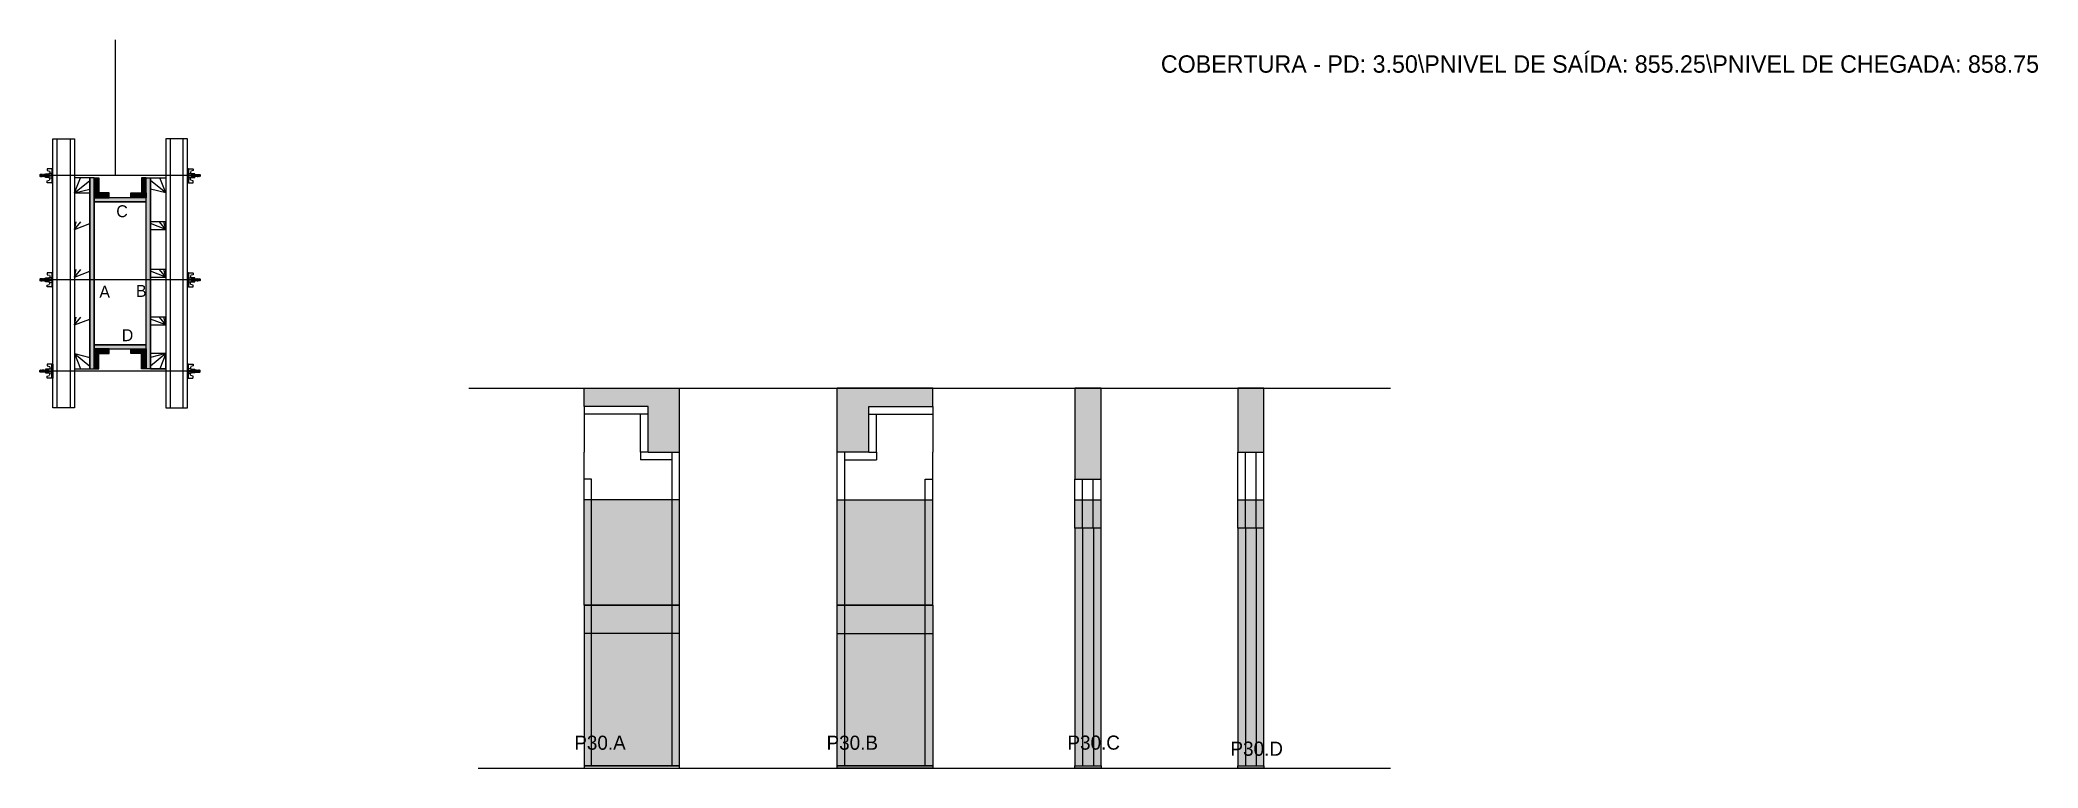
# Model space of a CAD drawing. Header units: metres. Extents: x 7718 to 9558, y 7800 to 8470.
import ezdxf

# ---------------------------------------------------------------- set-up
doc = ezdxf.new("R2010")
doc.units = ezdxf.units.M
for name, color, linetype in [('CHAPA', 7, 'Continuous'), ('COTA', 7, 'Continuous'), ('Hachura', 7, 'Continuous'), ('Madeira', 7, 'Continuous'), ('NOMENCLATURA', 7, 'Continuous'), ('Nível', 7, 'Continuous'), ('Painéis', 7, 'Continuous'), ('Perfil Metálico', 7, 'Continuous'), ('SARR_2.2x7', 7, 'Continuous'), ('SARRAFO', 7, 'Continuous'), ('Texto Seção', 7, 'Continuous'), ('TEXTO_GERAL', 7, 'Continuous')]:
    doc.layers.add(name, color=color, linetype=linetype)

msp = doc.modelspace()

# ---------------------------------------------------------------- hatches: boundary and pattern name
at = {"layer": 'COTA'}
h = msp.add_hatch(color=7, dxfattribs=at)
h.dxf.hatch_style = 1
h.paths.add_polyline_path([(8307.2, 8149.6), (8219.2, 8149.6), (8219.2, 8149.6), (8219.2, 8132.6), (8219.2, 8132.6), (8278.2, 8132.6), (8278.2, 8132.6), (8278.2, 8090.6), (8278.2, 8090.6), (8307.2, 8090.6), (8307.2, 8090.6), (8307.2, 8149.6)])
h = msp.add_hatch(color=7, dxfattribs=at)
h.dxf.hatch_style = 1
h.paths.add_polyline_path([(8452.4, 8149.6), (8540.4, 8149.6), (8540.4, 8149.6), (8540.4, 8132.6), (8540.4, 8132.6), (8481.4, 8132.6), (8481.4, 8132.6), (8481.4, 8090.6), (8481.4, 8090.6), (8452.4, 8090.6), (8452.4, 8090.6), (8452.4, 8149.6)])
h = msp.add_hatch(color=7, dxfattribs=at)
h.dxf.hatch_style = 1
h.paths.add_polyline_path([(8671.2, 8065.6), (8695.2, 8065.6), (8695.2, 8065.6), (8695.2, 8149.6), (8695.2, 8149.6), (8671.2, 8149.6), (8671.2, 8149.6), (8671.2, 8065.6)])
h = msp.add_hatch(color=7, dxfattribs=at)
h.dxf.hatch_style = 1
h.paths.add_polyline_path([(8821.2, 8090.6), (8845.2, 8090.6), (8845.2, 8090.6), (8845.2, 8149.6), (8845.2, 8149.6), (8821.2, 8149.6), (8821.2, 8149.6), (8821.2, 8090.6)])
at = {"layer": 'Hachura'}
h = msp.add_hatch(color=7, dxfattribs=at)
h.dxf.hatch_style = 1
h.paths.add_polyline_path([(7768, 8343.3), (7764, 8343.3), (7764, 8343.3), (7764, 8167.3), (7764, 8167.3), (7768, 8167.3), (7768, 8167.3), (7768, 8343.3)])
h = msp.add_hatch(color=7, dxfattribs=at)
h.dxf.hatch_style = 1
h.paths.add_polyline_path([(7768, 8329.3), (7772.4, 8329.3), (7772.4, 8329.3), (7772.4, 8343.3), (7772.4, 8343.3), (7768, 8343.3), (7768, 8343.3), (7768, 8329.3)])
h = msp.add_hatch(color=7, dxfattribs=at)
h.dxf.hatch_style = 1
h.paths.add_polyline_path([(7816, 8329.3), (7811.6, 8329.3), (7811.6, 8329.3), (7811.6, 8343.3), (7811.6, 8343.3), (7816, 8343.3), (7816, 8343.3), (7816, 8329.3)])
h = msp.add_hatch(color=7, dxfattribs=at)
h.dxf.hatch_style = 1
h.paths.add_polyline_path([(7816, 8343.3), (7820, 8343.3), (7820, 8343.3), (7820, 8167.3), (7820, 8167.3), (7816, 8167.3), (7816, 8167.3), (7816, 8343.3)])
h = msp.add_hatch(color=7, dxfattribs=at)
h.dxf.hatch_style = 1
h.paths.add_polyline_path([(7768, 8324.9), (7768, 8329.3), (7768, 8329.3), (7782, 8329.3), (7782, 8329.3), (7782, 8324.9), (7782, 8324.9), (7768, 8324.9)])
h = msp.add_hatch(color=7, dxfattribs=at)
h.dxf.hatch_style = 1
h.paths.add_polyline_path([(7816, 8321.3), (7816, 8324.9), (7816, 8324.9), (7768, 8324.9), (7768, 8324.9), (7768, 8321.3), (7768, 8321.3), (7816, 8321.3)])
h = msp.add_hatch(color=7, dxfattribs=at)
h.dxf.hatch_style = 1
h.paths.add_polyline_path([(7816, 8321.3), (7816, 8324.9), (7816, 8324.9), (7768, 8324.9), (7768, 8324.9), (7768, 8321.3), (7768, 8321.3), (7816, 8321.3)])
h = msp.add_hatch(color=7, dxfattribs=at)
h.dxf.hatch_style = 1
h.paths.add_polyline_path([(7816, 8324.9), (7816, 8329.3), (7816, 8329.3), (7802, 8329.3), (7802, 8329.3), (7802, 8324.9), (7802, 8324.9), (7816, 8324.9)])
h = msp.add_hatch(color=7, dxfattribs=at)
h.dxf.hatch_style = 1
h.paths.add_polyline_path([(7816, 8185.7), (7816, 8189.3), (7816, 8189.3), (7768, 8189.3), (7768, 8189.3), (7768, 8185.7), (7768, 8185.7), (7816, 8185.7)])
h = msp.add_hatch(color=7, dxfattribs=at)
h.dxf.hatch_style = 1
h.paths.add_polyline_path([(7816, 8185.7), (7816, 8189.3), (7816, 8189.3), (7768, 8189.3), (7768, 8189.3), (7768, 8185.7), (7768, 8185.7), (7816, 8185.7)])
h = msp.add_hatch(color=7, dxfattribs=at)
h.dxf.hatch_style = 1
h.paths.add_polyline_path([(7768, 8181.3), (7768, 8185.7), (7768, 8185.7), (7782, 8185.7), (7782, 8185.7), (7782, 8181.3), (7782, 8181.3), (7768, 8181.3)])
h = msp.add_hatch(color=7, dxfattribs=at)
h.dxf.hatch_style = 1
h.paths.add_polyline_path([(7768, 8181.3), (7772.4, 8181.3), (7772.4, 8181.3), (7772.4, 8167.3), (7772.4, 8167.3), (7768, 8167.3), (7768, 8167.3), (7768, 8181.3)])
h = msp.add_hatch(color=7, dxfattribs=at)
h.dxf.hatch_style = 1
h.paths.add_polyline_path([(7816, 8181.3), (7816, 8185.7), (7816, 8185.7), (7802, 8185.7), (7802, 8185.7), (7802, 8181.3), (7802, 8181.3), (7816, 8181.3)])
h = msp.add_hatch(color=7, dxfattribs=at)
h.dxf.hatch_style = 1
h.paths.add_polyline_path([(7816, 8181.3), (7811.6, 8181.3), (7811.6, 8181.3), (7811.6, 8167.3), (7811.6, 8167.3), (7816, 8167.3), (7816, 8167.3), (7816, 8181.3)])
h = msp.add_hatch(color=7, dxfattribs=at)
h.dxf.hatch_style = 1
h.paths.add_polyline_path([(8307.2, 8046.6), (8219.2, 8046.6), (8219.2, 8046.6), (8219.2, 7801.6), (8219.2, 7801.6), (8307.2, 7801.6), (8307.2, 7801.6), (8307.2, 8046.6)])
h = msp.add_hatch(color=7, dxfattribs=at)
h.dxf.hatch_style = 1
h.paths.add_polyline_path([(8452.4, 8046.6), (8540.4, 8046.6), (8540.4, 8046.6), (8540.4, 7801.6), (8540.4, 7801.6), (8452.4, 7801.6), (8452.4, 7801.6), (8452.4, 8046.6)])
h = msp.add_hatch(color=7, dxfattribs=at)
h.dxf.hatch_style = 1
h.paths.add_polyline_path([(8695.2, 8046.6), (8671.2, 8046.6), (8671.2, 8046.6), (8671.2, 7801.6), (8671.2, 7801.6), (8695.2, 7801.6), (8695.2, 7801.6), (8695.2, 8046.6)])
h = msp.add_hatch(color=7, dxfattribs=at)
h.dxf.hatch_style = 1
h.paths.add_polyline_path([(8845.2, 8046.6), (8821.2, 8046.6), (8821.2, 8046.6), (8821.2, 7801.6), (8821.2, 7801.6), (8845.2, 7801.6), (8845.2, 7801.6), (8845.2, 8046.6)])

# ---------------------------------------------------------------- linework, layer by layer
at = {"layer": 'CHAPA', "color": 7, "lineweight": 25}
for points in [[(7768, 8343.3), (7764, 8343.3), (7764, 8167.3), (7768, 8167.3)], [(7768, 8343.3), (7764, 8343.3), (7764, 8167.3), (7768, 8167.3)], [(7816, 8343.3), (7820, 8343.3), (7820, 8167.3), (7816, 8167.3)], [(7816, 8343.3), (7820, 8343.3), (7820, 8167.3), (7816, 8167.3)], [(7816, 8321.3), (7816, 8324.9), (7768, 8324.9), (7768, 8321.3)], [(7816, 8321.3), (7816, 8324.9), (7768, 8324.9), (7768, 8321.3)], [(7816, 8185.7), (7816, 8189.3), (7768, 8189.3), (7768, 8185.7)], [(7816, 8185.7), (7816, 8189.3), (7768, 8189.3), (7768, 8185.7)]]:
    msp.add_lwpolyline(points, close=True, dxfattribs=at)
at = {"layer": 'COTA', "color": 7, "lineweight": 25}
for p, q in [((8219.2, 8132.6), (8219.2, 8149.6)), ((8219.2, 8149.6), (8307.2, 8149.6)), ((8307.2, 8090.6), (8307.2, 8149.6)), ((8452.4, 8090.6), (8452.4, 8149.6)), ((8540.4, 8149.6), (8452.4, 8149.6)), ((8540.4, 8132.6), (8540.4, 8149.6))]:
    msp.add_line(p, q, dxfattribs=at)
for points in [[(8695.2, 8065.6), (8695.2, 8149.6), (8671.2, 8149.6), (8671.2, 8065.6)], [(8845.2, 8090.6), (8845.2, 8149.6), (8821.2, 8149.6), (8821.2, 8090.6)]]:
    msp.add_lwpolyline(points, dxfattribs=at)
at = {"layer": 'Defpoints', "color": 7, "lineweight": 25}
msp.add_line((7787.9, 8345.3), (7787.9, 8470.3), dxfattribs=at)
at = {"layer": 'Hachura', "color": 7, "lineweight": 25}
for p, q in [((7718.5, 8346.3), (7718.2, 8346)), ((7718.2, 8346), (7718.2, 8344.7)), ((7718.5, 8344.4), (7718.2, 8344.7)), ((7718.9, 8346.3), (7718.5, 8346.3)), ((7718.5, 8346.3), (7718.5, 8346.3)), ((7718.5, 8344.4), (7718.5, 8346.3)), ((7719.2, 8344.4), (7718.5, 8345.7)), ((7719.1, 8344.3), (7718.5, 8345.4)), ((7718.5, 8344.9), (7718.9, 8344.2)), ((7718.5, 8344.6), (7718.7, 8344.4)), ((7718.7, 8344.4), (7718.5, 8344.4)), ((7718.9, 8346.4), (7720, 8344.2)), ((7718.9, 8346.3), (7719.8, 8344.4)), ((7718.9, 8346.3), (7719.8, 8344.4)), ((7720.3, 8344.3), (7719.2, 8346.4)), ((7719.2, 8344.4), (7719.8, 8344.4)), ((7720, 8346.3), (7719.4, 8346.3)), ((7720.3, 8344.4), (7719.4, 8346.3)), ((7720, 8346.3), (7721, 8344.4)), ((7720.1, 8346.4), (7721.2, 8344.2)), ((7721, 8344.4), (7720.3, 8344.4)), ((7721.4, 8344.3), (7720.4, 8346.4)), ((7721.2, 8346.3), (7720.5, 8346.3)), ((7721.5, 8344.4), (7720.5, 8346.3)), ((7720.7, 8346.3), (7720.5, 8346.3)), ((7721.2, 8346.3), (7722.1, 8344.4)), ((7721.3, 8346.4), (7722.4, 8344.2)), ((7722.6, 8344.3), (7721.5, 8346.4)), ((7721.7, 8344.4), (7721.5, 8344.4)), ((7722.3, 8346.3), (7721.7, 8346.3)), ((7722.7, 8344.4), (7721.7, 8346.3)), ((7721.7, 8344.4), (7722.1, 8344.4)), ((7722.3, 8346.3), (7723.3, 8344.4)), ((7723.3, 8345.1), (7722.7, 8346.4)), ((7722.7, 8344.4), (7723.3, 8344.4)), ((7723.3, 8345.4), (7722.9, 8346.3)), ((7723.3, 8346.3), (7722.9, 8346.3)), ((7864.8, 8345.3), (7723, 8345.3)), ((7723.3, 8343.6), (7723.3, 8347)), ((7723.3, 8347), (7726.5, 8347)), ((7723.3, 8345.9), (7726.5, 8345.9)), ((7723.3, 8344.4), (7726.5, 8344.4)), ((7726.5, 8343.6), (7723.3, 8343.6)), ((7723.4, 8343.6), (7723.4, 8347)), ((7730, 8351.7), (7724.9, 8351.7)), ((7724.9, 8351.7), (7724.9, 8350)), ((7724.9, 8350), (7727.1, 8349.5)), ((7724.9, 8340.5), (7727.1, 8341.1)), ((7724.9, 8338.8), (7724.9, 8340.5)), ((7729.1, 8338.8), (7724.9, 8338.8)), ((7726.5, 8347.2), (7726.5, 8343.3)), ((7729.1, 8347.2), (7726.5, 8347.2)), ((7726.5, 8343.3), (7726.5, 8343.6)), ((7726.5, 8343.3), (7726.5, 8343.6)), ((7726.5, 8343.3), (7729.1, 8343.3)), ((7729.1, 8345.6), (7727.1, 8345.6)), ((7727.1, 8345.1), (7729.1, 8345.1)), ((7727.3, 8349.2), (7727.3, 8347.2)), ((7727.3, 8341.4), (7727.3, 8343.3)), ((7729.1, 8351.7), (7729.1, 8338.8)), ((7729.1, 8351.7), (7729.1, 8346.6)), ((7729.1, 8351.6), (7730, 8351.6)), ((7729.1, 8351.4), (7730, 8351.4)), ((7729.1, 8351), (7730, 8351)), ((7729.1, 8350.6), (7730, 8350.6)), ((7729.1, 8349.7), (7730, 8349.7)), ((7729.1, 8348.3), (7730, 8348.3)), ((7729.1, 8345.3), (7729.1, 8347.2)), ((7729.1, 8346.6), (7729.1, 8345.9)), ((7729.1, 8345.3), (7730, 8345.3)), ((7729.1, 8342.2), (7730, 8342.2)), ((7729.1, 8340.8), (7730, 8340.8)), ((7729.1, 8340), (7730, 8340)), ((7729.1, 8339.5), (7730, 8339.5)), ((7729.1, 8339.2), (7730, 8339.2)), ((7729.1, 8339), (7730, 8339)), ((7729.1, 8338.8), (7730, 8338.8)), ((7729.4, 8346.2), (7729.2, 8346.2)), ((7729.2, 8344.3), (7729.7, 8344.3)), ((7729.9, 8346.2), (7729.4, 8346.2)), ((7730, 8338.8), (7730, 8351.7)), ((7730, 8339.8), (7730, 8347.6)), ((7854, 8338.8), (7854, 8351.7)), ((7854, 8351.7), (7859.1, 8351.7)), ((7854.9, 8351.6), (7854, 8351.6)), ((7854.9, 8351.4), (7854, 8351.4)), ((7854.9, 8351), (7854, 8351)), ((7854.9, 8350.6), (7854, 8350.6)), ((7854.9, 8349.7), (7854, 8349.7)), ((7854.9, 8348.3), (7854, 8348.3)), ((7854, 8339.8), (7854, 8347.6)), ((7854.9, 8345.3), (7854, 8345.3)), ((7854.9, 8342.2), (7854, 8342.2)), ((7854.9, 8340.8), (7854, 8340.8)), ((7854.9, 8340), (7854, 8340)), ((7854.9, 8339.5), (7854, 8339.5)), ((7854.9, 8339.2), (7854, 8339.2)), ((7854.9, 8339), (7854, 8339)), ((7854.9, 8338.8), (7854, 8338.8)), ((7854.2, 8346.2), (7854.6, 8346.2)), ((7854.8, 8344.3), (7854.4, 8344.3)), ((7854.6, 8346.2), (7854.8, 8346.2)), ((7854.9, 8351.7), (7854.9, 8338.8)), ((7854.9, 8351.7), (7854.9, 8346.6)), ((7854.9, 8345.3), (7854.9, 8347.2)), ((7854.9, 8347.2), (7857.5, 8347.2)), ((7854.9, 8346.6), (7854.9, 8345.9)), ((7854.9, 8345.6), (7856.9, 8345.6)), ((7856.9, 8345.1), (7854.9, 8345.1)), ((7857.5, 8343.3), (7854.9, 8343.3)), ((7854.9, 8338.8), (7859.2, 8338.8)), ((7856.7, 8349.2), (7856.7, 8347.2)), ((7856.7, 8341.4), (7856.7, 8343.3)), ((7859.2, 8350), (7857, 8349.5)), ((7859.2, 8340.5), (7857, 8341.1)), ((7857.5, 8347.2), (7857.5, 8343.3)), ((7860.7, 8347), (7857.5, 8347)), ((7860.7, 8345.9), (7857.5, 8345.9)), ((7860.7, 8344.4), (7857.5, 8344.4)), ((7857.5, 8343.6), (7860.7, 8343.6)), ((7857.5, 8343.3), (7857.5, 8343.6)), ((7857.5, 8343.3), (7857.5, 8343.6)), ((7859.2, 8351.7), (7859.2, 8350)), ((7859.2, 8338.8), (7859.2, 8340.5)), ((7860.7, 8343.6), (7860.7, 8347)), ((7860.7, 8343.6), (7860.7, 8347)), ((7860.7, 8345.1), (7861.4, 8346.4)), ((7861.7, 8346.3), (7860.7, 8344.4)), ((7860.7, 8345.4), (7861.2, 8346.3)), ((7860.7, 8346.3), (7861.2, 8346.3)), ((7861.4, 8344.4), (7860.7, 8344.4)), ((7861.4, 8344.3), (7862.5, 8346.4)), ((7861.4, 8344.4), (7862.3, 8346.3)), ((7862.8, 8346.4), (7861.7, 8344.2)), ((7861.7, 8346.3), (7862.3, 8346.3)), ((7862.8, 8346.3), (7861.9, 8344.4)), ((7862.3, 8344.4), (7861.9, 8344.4)), ((7862.3, 8344.4), (7862.5, 8344.4)), ((7862.5, 8344.4), (7863.5, 8346.3)), ((7862.6, 8344.3), (7863.7, 8346.4)), ((7863.9, 8346.4), (7862.8, 8344.2)), ((7862.8, 8346.3), (7863.5, 8346.3)), ((7864, 8346.3), (7863, 8344.4)), ((7863, 8344.4), (7863.7, 8344.4)), ((7863.3, 8346.3), (7863.5, 8346.3)), ((7863.7, 8344.4), (7864.7, 8346.3)), ((7863.8, 8344.3), (7864.8, 8346.4)), ((7865.1, 8346.4), (7864, 8344.2)), ((7864, 8346.3), (7864.7, 8346.3)), ((7865.2, 8346.3), (7864.2, 8344.4)), ((7865.2, 8346.3), (7864.2, 8344.4)), ((7864.8, 8344.4), (7864.2, 8344.4)), ((7864.8, 8344.4), (7865.5, 8345.7)), ((7864.9, 8344.3), (7865.5, 8345.4)), ((7865.2, 8346.3), (7865.5, 8346.3)), ((7865.5, 8344.9), (7865.2, 8344.2)), ((7865.5, 8344.6), (7865.4, 8344.4)), ((7865.4, 8344.4), (7865.5, 8344.4)), ((7865.5, 8346.3), (7865.5, 8346.3)), ((7865.5, 8346.3), (7865.8, 8346)), ((7865.5, 8344.4), (7865.5, 8346.3)), ((7865.5, 8344.4), (7865.8, 8344.7)), ((7865.8, 8346), (7865.8, 8344.7)), ((7718.5, 8250.3), (7718.2, 8250)), ((7718.2, 8250), (7718.2, 8248.7)), ((7718.5, 8248.4), (7718.2, 8248.7)), ((7718.9, 8250.3), (7718.5, 8250.3)), ((7718.5, 8250.3), (7718.5, 8250.3)), ((7718.5, 8248.4), (7718.5, 8250.3)), ((7719.2, 8248.4), (7718.5, 8249.7)), ((7719.1, 8248.3), (7718.5, 8249.4)), ((7718.5, 8248.9), (7718.9, 8248.2)), ((7718.5, 8248.6), (7718.7, 8248.4)), ((7718.7, 8248.4), (7718.5, 8248.4)), ((7718.9, 8250.4), (7720, 8248.2)), ((7718.9, 8250.3), (7719.8, 8248.4)), ((7718.9, 8250.3), (7719.8, 8248.4)), ((7720.3, 8248.3), (7719.2, 8250.4)), ((7719.2, 8248.4), (7719.8, 8248.4)), ((7720, 8250.3), (7719.4, 8250.3)), ((7720.3, 8248.4), (7719.4, 8250.3)), ((7720, 8250.3), (7721, 8248.4)), ((7720.1, 8250.4), (7721.2, 8248.2)), ((7721, 8248.4), (7720.3, 8248.4)), ((7721.4, 8248.3), (7720.4, 8250.4)), ((7721.2, 8250.3), (7720.5, 8250.3)), ((7721.5, 8248.4), (7720.5, 8250.3)), ((7720.7, 8250.3), (7720.5, 8250.3)), ((7721.2, 8250.3), (7722.1, 8248.4)), ((7721.3, 8250.4), (7722.4, 8248.2)), ((7722.6, 8248.3), (7721.5, 8250.4)), ((7721.7, 8248.4), (7721.5, 8248.4)), ((7722.3, 8250.3), (7721.7, 8250.3)), ((7722.7, 8248.4), (7721.7, 8250.3)), ((7721.7, 8248.4), (7722.1, 8248.4)), ((7722.3, 8250.3), (7723.3, 8248.4)), ((7723.3, 8249.1), (7722.7, 8250.4)), ((7722.7, 8248.4), (7723.3, 8248.4)), ((7723.3, 8249.4), (7722.9, 8250.3)), ((7723.3, 8250.3), (7722.9, 8250.3)), ((7864.8, 8249.3), (7723, 8249.3)), ((7723.3, 8247.6), (7723.3, 8251)), ((7723.3, 8251), (7726.5, 8251)), ((7723.3, 8249.9), (7726.5, 8249.9)), ((7723.3, 8248.4), (7726.5, 8248.4)), ((7726.5, 8247.6), (7723.3, 8247.6)), ((7723.4, 8247.6), (7723.4, 8251)), ((7730, 8255.7), (7724.9, 8255.7)), ((7724.9, 8255.7), (7724.9, 8254)), ((7724.9, 8254), (7727.1, 8253.5)), ((7724.9, 8244.5), (7727.1, 8245.1)), ((7724.9, 8242.8), (7724.9, 8244.5)), ((7729.1, 8242.8), (7724.9, 8242.8)), ((7726.5, 8251.2), (7726.5, 8247.3)), ((7729.1, 8251.2), (7726.5, 8251.2)), ((7726.5, 8247.3), (7726.5, 8247.6)), ((7726.5, 8247.3), (7726.5, 8247.6)), ((7726.5, 8247.3), (7729.1, 8247.3)), ((7729.1, 8249.6), (7727.1, 8249.6)), ((7727.1, 8249.1), (7729.1, 8249.1)), ((7727.3, 8253.2), (7727.3, 8251.2)), ((7727.3, 8245.4), (7727.3, 8247.3)), ((7729.1, 8255.7), (7729.1, 8242.8)), ((7729.1, 8255.7), (7729.1, 8250.6)), ((7729.1, 8255.6), (7730, 8255.6)), ((7729.1, 8255.4), (7730, 8255.4)), ((7729.1, 8255), (7730, 8255)), ((7729.1, 8254.6), (7730, 8254.6)), ((7729.1, 8253.7), (7730, 8253.7)), ((7729.1, 8252.3), (7730, 8252.3)), ((7729.1, 8249.3), (7729.1, 8251.2)), ((7729.1, 8250.6), (7729.1, 8249.9)), ((7729.1, 8249.3), (7730, 8249.3)), ((7729.1, 8246.2), (7730, 8246.2)), ((7729.1, 8244.8), (7730, 8244.8)), ((7729.1, 8244), (7730, 8244)), ((7729.1, 8243.5), (7730, 8243.5)), ((7729.1, 8243.2), (7730, 8243.2)), ((7729.1, 8243), (7730, 8243)), ((7729.1, 8242.8), (7730, 8242.8)), ((7729.4, 8250.2), (7729.2, 8250.2)), ((7729.2, 8248.3), (7729.7, 8248.3)), ((7729.9, 8250.2), (7729.4, 8250.2)), ((7730, 8242.8), (7730, 8255.7)), ((7730, 8243.8), (7730, 8251.6)), ((7854, 8242.8), (7854, 8255.7)), ((7854, 8255.7), (7859.1, 8255.7)), ((7854.9, 8255.6), (7854, 8255.6)), ((7854.9, 8255.4), (7854, 8255.4)), ((7854.9, 8255), (7854, 8255)), ((7854.9, 8254.6), (7854, 8254.6)), ((7854.9, 8253.7), (7854, 8253.7)), ((7854.9, 8252.3), (7854, 8252.3)), ((7854, 8243.8), (7854, 8251.6)), ((7854.9, 8249.3), (7854, 8249.3)), ((7854.9, 8246.2), (7854, 8246.2)), ((7854.9, 8244.8), (7854, 8244.8)), ((7854.9, 8244), (7854, 8244)), ((7854.9, 8243.5), (7854, 8243.5)), ((7854.9, 8243.2), (7854, 8243.2)), ((7854.9, 8243), (7854, 8243)), ((7854.9, 8242.8), (7854, 8242.8)), ((7854.2, 8250.2), (7854.6, 8250.2)), ((7854.8, 8248.3), (7854.4, 8248.3)), ((7854.6, 8250.2), (7854.8, 8250.2)), ((7854.9, 8255.7), (7854.9, 8242.8)), ((7854.9, 8255.7), (7854.9, 8250.6)), ((7854.9, 8249.3), (7854.9, 8251.2)), ((7854.9, 8251.2), (7857.5, 8251.2)), ((7854.9, 8250.6), (7854.9, 8249.9)), ((7854.9, 8249.6), (7856.9, 8249.6)), ((7856.9, 8249.1), (7854.9, 8249.1)), ((7857.5, 8247.3), (7854.9, 8247.3)), ((7854.9, 8242.8), (7859.2, 8242.8)), ((7856.7, 8253.2), (7856.7, 8251.2)), ((7856.7, 8245.4), (7856.7, 8247.3)), ((7859.2, 8254), (7857, 8253.5)), ((7859.2, 8244.5), (7857, 8245.1)), ((7857.5, 8251.2), (7857.5, 8247.3)), ((7860.7, 8251), (7857.5, 8251)), ((7860.7, 8249.9), (7857.5, 8249.9)), ((7860.7, 8248.4), (7857.5, 8248.4)), ((7857.5, 8247.6), (7860.7, 8247.6)), ((7857.5, 8247.3), (7857.5, 8247.6)), ((7857.5, 8247.3), (7857.5, 8247.6)), ((7859.2, 8255.7), (7859.2, 8254)), ((7859.2, 8242.8), (7859.2, 8244.5)), ((7860.7, 8247.6), (7860.7, 8251)), ((7860.7, 8247.6), (7860.7, 8251)), ((7860.7, 8249.1), (7861.4, 8250.4)), ((7861.7, 8250.3), (7860.7, 8248.4)), ((7860.7, 8249.4), (7861.2, 8250.3)), ((7860.7, 8250.3), (7861.2, 8250.3)), ((7861.4, 8248.4), (7860.7, 8248.4)), ((7861.4, 8248.3), (7862.5, 8250.4)), ((7861.4, 8248.4), (7862.3, 8250.3)), ((7862.8, 8250.4), (7861.7, 8248.2)), ((7861.7, 8250.3), (7862.3, 8250.3)), ((7862.8, 8250.3), (7861.9, 8248.4)), ((7862.3, 8248.4), (7861.9, 8248.4)), ((7862.3, 8248.4), (7862.5, 8248.4)), ((7862.5, 8248.4), (7863.5, 8250.3)), ((7862.6, 8248.3), (7863.7, 8250.4)), ((7863.9, 8250.4), (7862.8, 8248.2)), ((7862.8, 8250.3), (7863.5, 8250.3)), ((7864, 8250.3), (7863, 8248.4)), ((7863, 8248.4), (7863.7, 8248.4)), ((7863.3, 8250.3), (7863.5, 8250.3)), ((7863.7, 8248.4), (7864.7, 8250.3)), ((7863.8, 8248.3), (7864.8, 8250.4)), ((7865.1, 8250.4), (7864, 8248.2)), ((7864, 8250.3), (7864.7, 8250.3)), ((7865.2, 8250.3), (7864.2, 8248.4)), ((7865.2, 8250.3), (7864.2, 8248.4)), ((7864.8, 8248.4), (7864.2, 8248.4)), ((7864.8, 8248.4), (7865.5, 8249.7)), ((7864.9, 8248.3), (7865.5, 8249.4)), ((7865.2, 8250.3), (7865.5, 8250.3)), ((7865.5, 8248.9), (7865.2, 8248.2)), ((7865.5, 8248.6), (7865.4, 8248.4)), ((7865.4, 8248.4), (7865.5, 8248.4)), ((7865.5, 8250.3), (7865.5, 8250.3)), ((7865.5, 8250.3), (7865.8, 8250)), ((7865.5, 8248.4), (7865.5, 8250.3)), ((7865.5, 8248.4), (7865.8, 8248.7)), ((7865.8, 8250), (7865.8, 8248.7)), ((7729.1, 8171.7), (7724.9, 8171.7)), ((7724.9, 8171.7), (7724.9, 8170)), ((7724.9, 8170), (7727.1, 8169.5)), ((7727.3, 8169.2), (7727.3, 8167.2)), ((7729.1, 8158.8), (7729.1, 8171.7)), ((7729.1, 8171.7), (7730, 8171.7)), ((7729.1, 8171.6), (7730, 8171.6)), ((7729.1, 8171.4), (7730, 8171.4)), ((7729.1, 8171), (7730, 8171)), ((7729.1, 8170.6), (7730, 8170.6)), ((7729.1, 8169.7), (7730, 8169.7)), ((7730, 8171.7), (7730, 8158.8)), ((7730, 8170.8), (7730, 8163)), ((7854, 8171.7), (7854, 8158.8)), ((7854.9, 8171.7), (7854, 8171.7)), ((7854.9, 8171.6), (7854, 8171.6)), ((7854.9, 8171.4), (7854, 8171.4)), ((7854.9, 8171), (7854, 8171)), ((7854, 8170.8), (7854, 8163)), ((7854.9, 8170.6), (7854, 8170.6)), ((7854.9, 8169.7), (7854, 8169.7)), ((7854.9, 8158.8), (7854.9, 8171.7)), ((7854.9, 8171.7), (7859.2, 8171.7)), ((7856.7, 8169.2), (7856.7, 8167.2)), ((7859.2, 8170), (7857, 8169.5)), ((7859.2, 8171.7), (7859.2, 8170)), ((7718.5, 8166.2), (7718.2, 8165.9)), ((7718.2, 8164.6), (7718.2, 8165.9)), ((7718.5, 8164.2), (7718.2, 8164.6)), ((7718.5, 8165.7), (7718.9, 8166.3)), ((7719.1, 8166.3), (7718.5, 8165.1)), ((7718.5, 8165.9), (7718.7, 8166.2)), ((7718.7, 8166.2), (7718.5, 8166.2)), ((7719.2, 8166.2), (7718.5, 8164.9)), ((7718.5, 8166.2), (7718.5, 8164.2)), ((7718.9, 8164.2), (7718.5, 8164.2)), ((7718.5, 8164.2), (7718.5, 8164.2)), ((7718.9, 8164.2), (7720, 8166.3)), ((7718.9, 8164.2), (7719.8, 8166.2)), ((7718.9, 8164.2), (7719.8, 8166.2)), ((7720.3, 8166.3), (7719.2, 8164.1)), ((7719.2, 8166.2), (7719.8, 8166.2)), ((7720.3, 8166.2), (7719.4, 8164.2)), ((7720, 8164.2), (7719.4, 8164.2)), ((7720, 8164.2), (7721, 8166.2)), ((7720.1, 8164.2), (7721.2, 8166.3)), ((7721, 8166.2), (7720.3, 8166.2)), ((7721.4, 8166.3), (7720.4, 8164.1)), ((7721.5, 8166.2), (7720.5, 8164.2)), ((7721.2, 8164.2), (7720.5, 8164.2)), ((7720.7, 8164.2), (7720.5, 8164.2)), ((7721.2, 8164.2), (7722.1, 8166.2)), ((7721.3, 8164.2), (7722.4, 8166.3)), ((7722.6, 8166.3), (7721.5, 8164.1)), ((7721.7, 8166.2), (7721.5, 8166.2)), ((7721.7, 8166.2), (7722.1, 8166.2)), ((7722.7, 8166.2), (7721.7, 8164.2)), ((7722.3, 8164.2), (7721.7, 8164.2)), ((7722.3, 8164.2), (7723.3, 8166.2)), ((7722.7, 8166.2), (7723.3, 8166.2)), ((7723.3, 8165.4), (7722.7, 8164.1)), ((7723.3, 8165.1), (7722.9, 8164.2)), ((7723.3, 8164.2), (7722.9, 8164.2)), ((7864.8, 8165.3), (7723, 8165.3)), ((7723.3, 8166.9), (7723.3, 8163.6)), ((7726.5, 8166.9), (7723.3, 8166.9)), ((7723.3, 8166.2), (7726.5, 8166.2)), ((7723.3, 8164.6), (7726.5, 8164.6)), ((7723.3, 8163.6), (7726.5, 8163.6)), ((7723.4, 8166.9), (7723.4, 8163.6)), ((7724.9, 8160.5), (7727.1, 8161.1)), ((7724.9, 8158.8), (7724.9, 8160.5)), ((7730, 8158.8), (7724.9, 8158.8)), ((7726.5, 8163.3), (7726.5, 8167.2)), ((7726.5, 8167.2), (7729.1, 8167.2)), ((7726.5, 8167.2), (7726.5, 8166.9)), ((7726.5, 8167.2), (7726.5, 8166.9)), ((7729.1, 8163.3), (7726.5, 8163.3)), ((7727.1, 8165.5), (7729.1, 8165.5)), ((7729.1, 8165), (7727.1, 8165)), ((7727.3, 8161.4), (7727.3, 8163.3)), ((7729.1, 8168.3), (7730, 8168.3)), ((7729.1, 8165.3), (7729.1, 8163.3)), ((7729.1, 8165.3), (7730, 8165.3)), ((7729.1, 8164), (7729.1, 8164.6)), ((7729.1, 8158.8), (7729.1, 8164)), ((7729.1, 8162.2), (7730, 8162.2)), ((7729.1, 8160.8), (7730, 8160.8)), ((7729.1, 8160), (7730, 8160)), ((7729.1, 8159.5), (7730, 8159.5)), ((7729.1, 8159.2), (7730, 8159.2)), ((7729.1, 8159), (7730, 8159)), ((7729.2, 8166.2), (7729.7, 8166.2)), ((7729.4, 8164.3), (7729.2, 8164.3)), ((7729.9, 8164.3), (7729.4, 8164.3)), ((7854.9, 8168.3), (7854, 8168.3)), ((7854.9, 8165.3), (7854, 8165.3)), ((7854.9, 8162.2), (7854, 8162.2)), ((7854.9, 8160.8), (7854, 8160.8)), ((7854.9, 8160), (7854, 8160)), ((7854.9, 8159.5), (7854, 8159.5)), ((7854.9, 8159.2), (7854, 8159.2)), ((7854.9, 8159), (7854, 8159)), ((7854, 8158.8), (7859.1, 8158.8)), ((7854.2, 8164.3), (7854.6, 8164.3)), ((7854.8, 8166.2), (7854.4, 8166.2)), ((7854.6, 8164.3), (7854.8, 8164.3)), ((7857.5, 8167.2), (7854.9, 8167.2)), ((7856.9, 8165.5), (7854.9, 8165.5)), ((7854.9, 8165.3), (7854.9, 8163.3)), ((7854.9, 8165), (7856.9, 8165)), ((7854.9, 8164), (7854.9, 8164.6)), ((7854.9, 8158.8), (7854.9, 8164)), ((7854.9, 8163.3), (7857.5, 8163.3)), ((7856.7, 8161.4), (7856.7, 8163.3)), ((7859.2, 8160.5), (7857, 8161.1)), ((7857.5, 8163.3), (7857.5, 8167.2)), ((7857.5, 8167.2), (7857.5, 8166.9)), ((7857.5, 8167.2), (7857.5, 8166.9)), ((7857.5, 8166.9), (7860.7, 8166.9)), ((7860.7, 8166.2), (7857.5, 8166.2)), ((7860.7, 8164.6), (7857.5, 8164.6)), ((7860.7, 8163.6), (7857.5, 8163.6)), ((7859.2, 8158.8), (7859.2, 8160.5)), ((7860.7, 8166.9), (7860.7, 8163.6)), ((7860.7, 8166.9), (7860.7, 8163.6)), ((7861.4, 8166.2), (7860.7, 8166.2)), ((7861.7, 8164.2), (7860.7, 8166.2)), ((7860.7, 8165.4), (7861.4, 8164.1)), ((7860.7, 8165.1), (7861.2, 8164.2)), ((7860.7, 8164.2), (7861.2, 8164.2)), ((7861.4, 8166.3), (7862.5, 8164.1)), ((7861.4, 8166.2), (7862.3, 8164.2)), ((7862.8, 8164.2), (7861.7, 8166.3)), ((7861.7, 8164.2), (7862.3, 8164.2)), ((7862.3, 8166.2), (7861.9, 8166.2)), ((7862.8, 8164.2), (7861.9, 8166.2)), ((7862.3, 8166.2), (7862.5, 8166.2)), ((7862.5, 8166.2), (7863.5, 8164.2)), ((7862.6, 8166.3), (7863.7, 8164.1)), ((7863.9, 8164.2), (7862.8, 8166.3)), ((7862.8, 8164.2), (7863.5, 8164.2)), ((7863, 8166.2), (7863.7, 8166.2)), ((7864, 8164.2), (7863, 8166.2)), ((7863.3, 8164.2), (7863.5, 8164.2)), ((7863.7, 8166.2), (7864.7, 8164.2)), ((7863.8, 8166.3), (7864.8, 8164.1)), ((7865.1, 8164.2), (7864, 8166.3)), ((7864, 8164.2), (7864.7, 8164.2)), ((7865.2, 8164.2), (7864.2, 8166.2)), ((7864.8, 8166.2), (7864.2, 8166.2)), ((7865.2, 8164.2), (7864.2, 8166.2)), ((7864.8, 8166.2), (7865.5, 8164.9)), ((7864.9, 8166.3), (7865.5, 8165.1)), ((7865.5, 8165.7), (7865.2, 8166.3)), ((7865.2, 8164.2), (7865.5, 8164.2)), ((7865.5, 8165.9), (7865.4, 8166.2)), ((7865.4, 8166.2), (7865.5, 8166.2)), ((7865.5, 8166.2), (7865.8, 8165.9)), ((7865.5, 8166.2), (7865.5, 8164.2)), ((7865.5, 8164.2), (7865.8, 8164.6)), ((7865.5, 8164.2), (7865.5, 8164.2)), ((7865.8, 8164.6), (7865.8, 8165.9))]:
    msp.add_line(p, q, dxfattribs=at)
at = {"layer": 'Madeira', "color": 7, "lineweight": 25}
for p, q in [((7750, 8329.3), (7755.4, 8343.3)), ((7750, 8329.3), (7764, 8340.8)), ((7834, 8329.3), (7820, 8340.8)), ((7834, 8329.3), (7828.6, 8343.3)), ((7750, 8329.3), (7764, 8332.8)), ((7834, 8329.3), (7820, 8332.8)), ((7750, 8295.8), (7755.8, 8302.8)), ((7750, 8295.8), (7751.7, 8302.8)), ((7750, 8295.8), (7764, 8301.2)), ((7834, 8295.8), (7820, 8301.2)), ((7834, 8295.8), (7828.3, 8302.8)), ((7834, 8295.8), (7832.3, 8302.8)), ((7750, 8251.8), (7755.8, 8258.8)), ((7750, 8251.8), (7751.7, 8258.8)), ((7750, 8251.8), (7764, 8257.2)), ((7834, 8251.8), (7820, 8257.2)), ((7834, 8251.8), (7828.3, 8258.8)), ((7834, 8251.8), (7832.3, 8258.8)), ((7750, 8207.8), (7755.8, 8214.8)), ((7750, 8207.8), (7751.7, 8214.8)), ((7750, 8207.8), (7764, 8213.2)), ((7834, 8207.8), (7820, 8213.2)), ((7834, 8207.8), (7828.3, 8214.8)), ((7834, 8207.8), (7832.3, 8214.8)), ((7750, 8181.3), (7764, 8169.8)), ((7750, 8181.3), (7764, 8177.8)), ((7750, 8181.3), (7755.4, 8167.3)), ((7834, 8181.3), (7820, 8169.8)), ((7834, 8181.3), (7820, 8177.8)), ((7834, 8181.3), (7828.6, 8167.3))]:
    msp.add_line(p, q, dxfattribs=at)
for points in [[(7750, 8329.3), (7764, 8329.3), (7764, 8343.3), (7750, 8343.3)], [(7750, 8167.3), (7764, 8167.3), (7764, 8343.3), (7750, 8343.3)], [(7834, 8167.3), (7820, 8167.3), (7820, 8343.3), (7834, 8343.3)], [(7834, 8295.8), (7834, 8302.8), (7820, 8302.8), (7820, 8295.8)], [(7834, 8251.8), (7834, 8258.8), (7820, 8258.8), (7820, 8251.8)], [(7834, 8207.8), (7834, 8214.8), (7820, 8214.8), (7820, 8207.8)], [(7834, 8181.3), (7820, 8181.3), (7820, 8167.3), (7834, 8167.3)]]:
    msp.add_lwpolyline(points, close=True, dxfattribs=at)
at = {"layer": 'Nível', "color": 7, "lineweight": 25}
for p, q in [((8113, 8149.6), (8961.7, 8149.6)), ((8121.8, 7799.6), (8961.7, 7799.6))]:
    msp.add_line(p, q, dxfattribs=at)
at = {"layer": 'Painéis', "color": 7, "lineweight": 25}
for p, q in [((8219.2, 8132.6), (8219.2, 8090.6)), ((8278.2, 8132.6), (8219.2, 8132.6)), ((8278.2, 8090.6), (8278.2, 8132.6)), ((8481.4, 8132.6), (8540.4, 8132.6)), ((8481.4, 8090.6), (8481.4, 8132.6)), ((8540.4, 8132.6), (8540.4, 8090.6)), ((8219.2, 7949.6), (8219.2, 8090.6)), ((8278.2, 8090.6), (8307.2, 8090.6)), ((8307.2, 7949.6), (8307.2, 8090.6)), ((8481.4, 8090.6), (8452.4, 8090.6)), ((8452.4, 7949.6), (8452.4, 8090.6)), ((8540.4, 7949.6), (8540.4, 8090.6)), ((8821.2, 8090.6), (8845.2, 8090.6)), ((8821.2, 8046.6), (8821.2, 8090.6)), ((8845.2, 8046.6), (8845.2, 8090.6)), ((8671.2, 8065.6), (8695.2, 8065.6)), ((8671.2, 8046.6), (8671.2, 8065.6)), ((8695.2, 8046.6), (8695.2, 8065.6)), ((8307.2, 8046.6), (8219.2, 8046.6)), ((8452.4, 8046.6), (8540.4, 8046.6)), ((8671.2, 8046.6), (8695.2, 8046.6)), ((8671.2, 8020.6), (8671.2, 8046.6)), ((8695.2, 8020.6), (8695.2, 8046.6)), ((8821.2, 8046.6), (8845.2, 8046.6)), ((8821.2, 8020.6), (8821.2, 8046.6)), ((8845.2, 8020.6), (8845.2, 8046.6)), ((8671.2, 8020.6), (8671.2, 7801.6)), ((8695.2, 8020.6), (8671.2, 8020.6)), ((8695.2, 8020.6), (8671.2, 8020.6)), ((8695.2, 7801.6), (8695.2, 8020.6)), ((8821.2, 8020.6), (8821.2, 7801.6)), ((8845.2, 8020.6), (8821.2, 8020.6)), ((8845.2, 8020.6), (8821.2, 8020.6)), ((8845.2, 7801.6), (8845.2, 8020.6)), ((8219.2, 7949.6), (8307.2, 7949.6)), ((8219.2, 7949.6), (8219.2, 7923.6)), ((8307.2, 7949.6), (8219.2, 7949.6)), ((8219.2, 7949.6), (8307.2, 7949.6)), ((8307.2, 7949.6), (8278.2, 7949.6)), ((8307.2, 7923.6), (8307.2, 7949.6)), ((8307.2, 7949.6), (8307.2, 7949.6)), ((8452.4, 7923.6), (8452.4, 7949.6)), ((8452.4, 7949.6), (8452.4, 7949.6)), ((8540.4, 7949.6), (8452.4, 7949.6)), ((8452.4, 7949.6), (8540.4, 7949.6)), ((8452.4, 7949.6), (8481.4, 7949.6)), ((8540.4, 7949.6), (8452.4, 7949.6)), ((8540.4, 7949.6), (8540.4, 7923.6)), ((8219.2, 7923.6), (8219.2, 7801.6)), ((8307.2, 7923.6), (8219.2, 7923.6)), ((8307.2, 7801.6), (8307.2, 7923.6)), ((8452.4, 7801.6), (8452.4, 7923.6)), ((8452.4, 7923.6), (8540.4, 7923.6)), ((8540.4, 7923.6), (8540.4, 7801.6)), ((8219.2, 7801.6), (8307.2, 7801.6)), ((8540.4, 7801.6), (8452.4, 7801.6)), ((8671.2, 7801.6), (8695.2, 7801.6)), ((8821.2, 7801.6), (8845.2, 7801.6))]:
    msp.add_line(p, q, dxfattribs=at)
for points in [[(7768, 8189.3), (7816, 8189.3), (7816, 8321.3), (7768, 8321.3)], [(8307.2, 7801.6), (8219.2, 7801.6), (8219.2, 7799.6), (8307.2, 7799.6)], [(8452.4, 7801.6), (8540.4, 7801.6), (8540.4, 7799.6), (8452.4, 7799.6)], [(8671.2, 7801.6), (8695.2, 7801.6), (8695.2, 7799.6), (8671.2, 7799.6)], [(8821.2, 7801.6), (8845.2, 7801.6), (8845.2, 7799.6), (8821.2, 7799.6)]]:
    msp.add_lwpolyline(points, close=True, dxfattribs=at)
at = {"layer": 'Perfil Metálico', "color": 7, "lineweight": 25}
for points in [[(7730, 8379.3), (7750, 8379.3), (7750, 8131.3), (7730, 8131.3)], [(7746, 8131.3), (7734, 8131.3), (7734, 8379.3), (7746, 8379.3)], [(7854, 8379.3), (7834, 8379.3), (7834, 8131.3), (7854, 8131.3)], [(7838, 8131.3), (7850, 8131.3), (7850, 8379.3), (7838, 8379.3)]]:
    msp.add_lwpolyline(points, close=True, dxfattribs=at)
at = {"layer": 'SARR_2.2x7', "color": 7, "lineweight": 25}
for p, q in [((8278.2, 8125.6), (8219.2, 8125.6)), ((8271.2, 8090.6), (8271.2, 8125.6)), ((8481.4, 8125.6), (8540.4, 8125.6)), ((8488.4, 8090.6), (8488.4, 8125.6)), ((8278.2, 8090.6), (8271.2, 8090.6)), ((8271.2, 8090.6), (8271.2, 8083.6)), ((8300.2, 8083.6), (8271.2, 8083.6)), ((8300.2, 8090.6), (8300.2, 8090.6)), ((8300.2, 7949.6), (8300.2, 8090.6)), ((8459.4, 8090.6), (8459.4, 8090.6)), ((8459.4, 7949.6), (8459.4, 8090.6)), ((8459.4, 8083.6), (8488.4, 8083.6)), ((8481.4, 8090.6), (8488.4, 8090.6)), ((8488.4, 8090.6), (8488.4, 8083.6)), ((8828.2, 8046.6), (8828.2, 8090.6)), ((8838.1, 8046.6), (8838.1, 8090.6)), ((8226.2, 8065.6), (8219.2, 8065.6)), ((8226.2, 7949.6), (8226.2, 8065.6)), ((8533.4, 7949.6), (8533.4, 8065.6)), ((8533.4, 8065.6), (8540.4, 8065.6)), ((8678.2, 8046.6), (8678.2, 8065.6)), ((8688.1, 8046.6), (8688.1, 8065.6)), ((8678.2, 8020.6), (8678.2, 8046.6)), ((8688.1, 8020.6), (8688.1, 8046.6)), ((8828.2, 8020.6), (8828.2, 8046.6)), ((8838.1, 8020.6), (8838.1, 8046.6)), ((8678.2, 8020.6), (8678.2, 7801.6)), ((8688.2, 8020.6), (8688.2, 7801.6)), ((8828.2, 8020.6), (8828.2, 7801.6)), ((8838.2, 8020.6), (8838.2, 7801.6)), ((8226.2, 7949.6), (8219.2, 7949.6)), ((8226.2, 7923.6), (8226.2, 7949.6)), ((8226.2, 7949.6), (8226.2, 7949.6)), ((8300.2, 7923.6), (8300.2, 7949.6)), ((8459.4, 7923.6), (8459.4, 7949.6)), ((8533.4, 7923.6), (8533.4, 7949.6)), ((8533.4, 7949.6), (8533.4, 7949.6)), ((8533.4, 7949.6), (8540.4, 7949.6)), ((8226.2, 7801.6), (8226.2, 7923.6)), ((8300.2, 7801.6), (8300.2, 7923.6)), ((8459.4, 7801.6), (8459.4, 7923.6)), ((8533.4, 7801.6), (8533.4, 7923.6)), ((8226.2, 7801.6), (8226.2, 7801.6)), ((8300.2, 7801.6), (8300.2, 7801.6)), ((8459.4, 7801.6), (8459.4, 7801.6)), ((8533.4, 7801.6), (8533.4, 7801.6))]:
    msp.add_line(p, q, dxfattribs=at)
at = {"layer": 'SARRAFO', "color": 7, "lineweight": 25}
for points in [[(7772.4, 8343.3), (7772.4, 8329.3), (7768, 8329.3), (7768, 8343.3)], [(7811.6, 8343.3), (7811.6, 8329.3), (7816, 8329.3), (7816, 8343.3)], [(7782, 8329.3), (7768, 8329.3), (7768, 8324.9), (7782, 8324.9)], [(7802, 8329.3), (7816, 8329.3), (7816, 8324.9), (7802, 8324.9)], [(7782, 8185.7), (7768, 8185.7), (7768, 8181.3), (7782, 8181.3)], [(7772.4, 8167.3), (7772.4, 8181.3), (7768, 8181.3), (7768, 8167.3)], [(7802, 8185.7), (7816, 8185.7), (7816, 8181.3), (7802, 8181.3)], [(7811.6, 8167.3), (7811.6, 8181.3), (7816, 8181.3), (7816, 8167.3)]]:
    msp.add_lwpolyline(points, close=True, dxfattribs=at)

# ---------------------------------------------------------------- texts
at = {"layer": 'NOMENCLATURA', "color": 7, "lineweight": 25}
msp.add_text('COBERTURA - PD: 3.50\\PNIVEL DE SAÍDA: 855.25\\PNIVEL DE CHEGADA: 858.75', height=16, dxfattribs=at).set_placement((8750.3, 8440.1))
at = {"layer": 'Texto Seção', "color": 7, "lineweight": 25}
for s, p in [('P30.A', (8210.2, 7816.4)), ('P30.B', (8442.5, 7816.4)), ('P30.C', (8664.3, 7816.5)), ('P30.D', (8814.4, 7810.9))]:
    msp.add_text(s, height=13, dxfattribs=at).set_placement(p)
at = {"layer": 'TEXTO_GERAL', "color": 7, "lineweight": 25}
for s, p in [('C', (7788.5, 8307)), ('A', (7772.9, 8232.8)), ('B', (7806.6, 8233.6)), ('D', (7793.5, 8192.8))]:
    msp.add_text(s, height=11, dxfattribs=at).set_placement(p)

doc.saveas('drawing.dxf')
